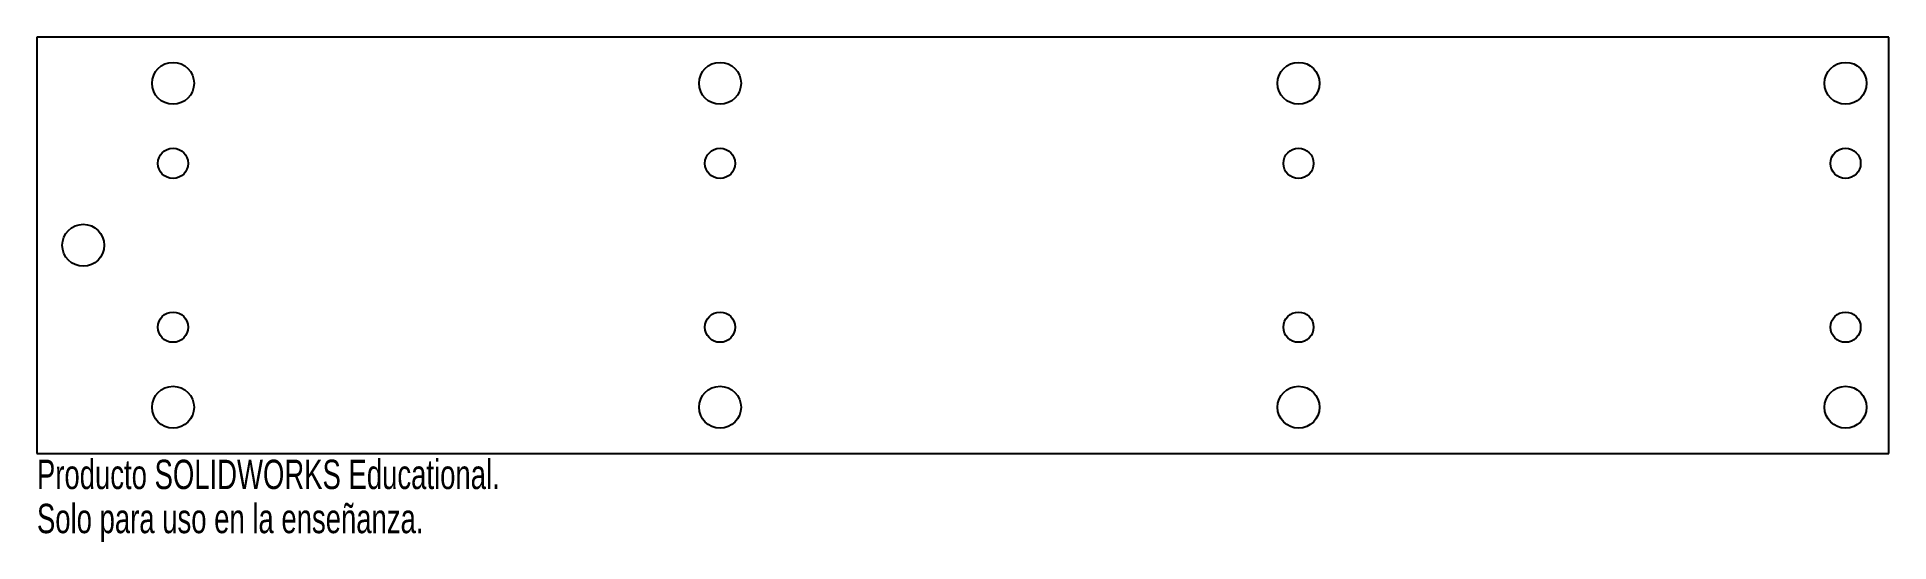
# Model space of a CAD drawing. Header units: inches. Extents: x -6.3 to 5.7, y -1.9 to 1.4.
import ezdxf

# ---------------------------------------------------------------- set-up
doc = ezdxf.new("R2010")
doc.units = ezdxf.units.IN
doc.header["$MEASUREMENT"] = 0
doc.styles.add('SLDTEXTSTYLE0', font='TXT', dxfattribs={"width": 0.7})

msp = doc.modelspace()

# ---------------------------------------------------------------- linework, layer by layer
at = {"color": 7, "linetype": 'Continuous', "lineweight": 25}
for p, q in [((5.702, 1.35), (-6.303, 1.35)), ((-6.303, 1.35), (-6.303, -1.35)), ((5.702, -1.35), (5.702, 1.35)), ((-6.303, -1.35), (5.702, -1.35))]:
    msp.add_line(p, q, dxfattribs=at)
for centre, radius in [((-5.421, 1.05), 0.136), ((-1.875, 1.05), 0.136), ((1.875, 1.05), 0.136), ((5.421, 1.05), 0.136), ((-5.421, 0.531), 0.098), ((-1.875, 0.531), 0.098), ((1.875, 0.531), 0.098), ((5.421, 0.531), 0.098), ((-6.003, 0), 0.136), ((-5.421, -0.531), 0.098), ((-1.875, -0.531), 0.098), ((1.875, -0.531), 0.098), ((5.421, -0.531), 0.098), ((-5.421, -1.05), 0.136), ((-1.875, -1.05), 0.136), ((1.875, -1.05), 0.136), ((5.421, -1.05), 0.136)]:
    msp.add_circle(centre, radius, dxfattribs=at)

# ---------------------------------------------------------------- texts
at = {"color": 7, "linetype": 'Continuous', "char_height": 0.1903, "attachment_point": 1, "style": 'SLDTEXTSTYLE0'}
for s, insert in [('Producto SOLIDWORKS Educational.', (-6.303, -1.39)), ('Solo para uso en la enseñanza.', (-6.303, -1.676))]:
    msp.add_mtext(s, dxfattribs=dict(at, insert=insert))

doc.saveas('drawing.dxf')
